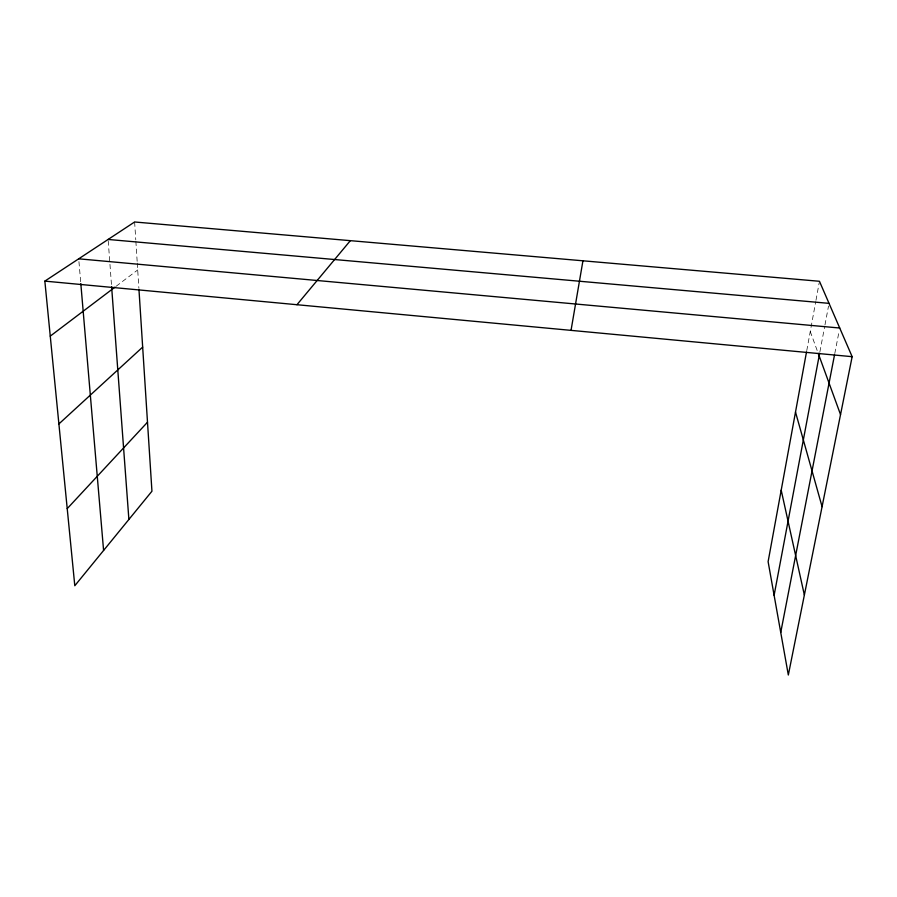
<?xml version="1.0" encoding="UTF-8"?>
<svg xmlns="http://www.w3.org/2000/svg" width="897" height="897" viewBox="0 0 897 897"><rect width="100%" height="100%" fill="white"/><g stroke="black" fill="none" stroke-linecap="round" stroke-linejoin="round"><path stroke-width="0.67" stroke-dasharray="4.49 3.36" d="M806.762 350.615L815.732 301.639M815.978 300.282L819.208 282.633M819.903 351.848L824.724 326.25M824.971 324.905L828.525 306.045M834.782 353.541L838.942 332.058M116.139 286.266L137.712 269.941M810.26 331.509L817.739 352.039M78.936 261.576L80.708 282.263M108.212 240.845L111.52 285.358M134.628 221.985L135.772 239.802M135.862 241.17L137.185 261.722M137.263 263.09L138.856 287.859"/><path stroke-width="1.35" d="M571.041 330.365L582.938 260.803M806.504 351.983L768.112 561.668L788.328 675.015L852.15 356.681L819.454 281.277L134.628 221.985L44.85 281.12L74.799 585.73L151.941 491.22L138.945 289.238M774.111 595.305L819.656 353.194M780.738 632.452L834.524 354.887M296.963 304.711L350.335 240.665M67.219 508.621L147.5 422.218M58.899 423.933L142.668 347.105M50.254 336.128L115.063 287.085M108.111 239.454L829.03 303.354M78.701 258.818L839.727 328.022M44.85 281.12L852.15 356.681M818.21 353.328L840.534 414.605M795.504 412.059L822.078 506.67M781.197 490.177L804.362 595.003M80.82 283.643L103.592 550.455M111.62 286.748L128.888 519.453"/></g></svg>
